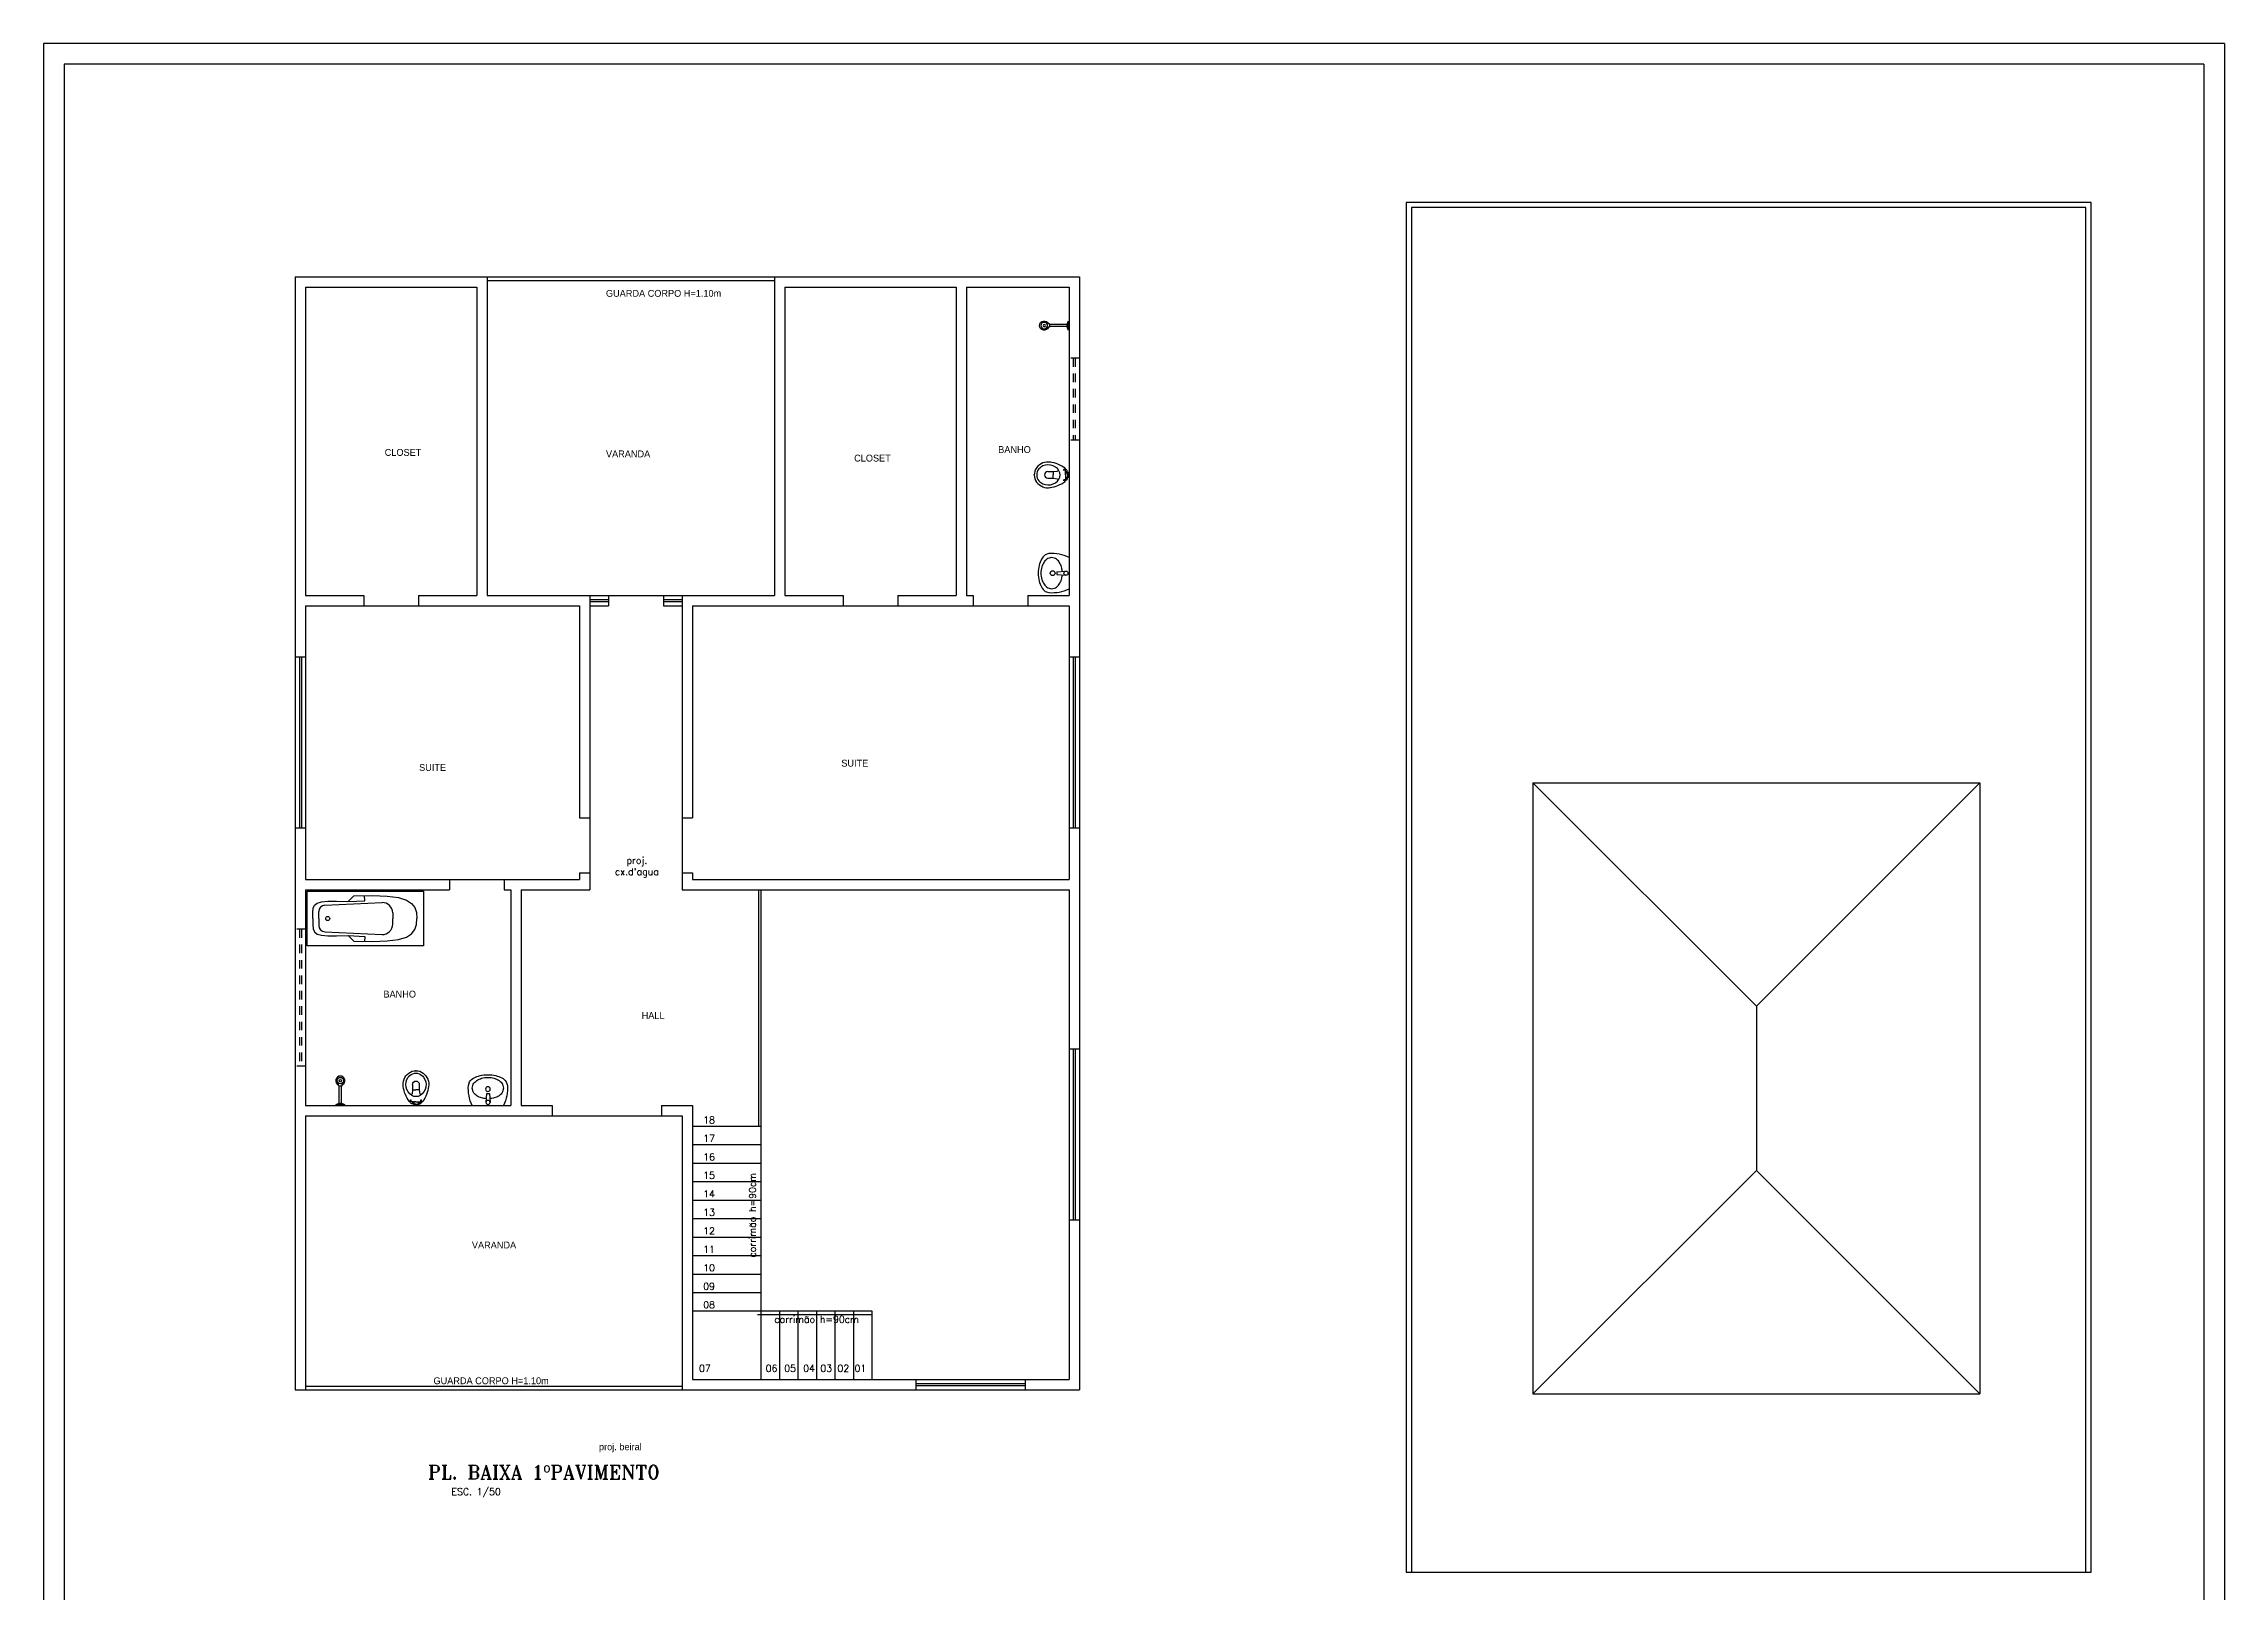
# Model space of a CAD drawing. Extents: x 0 to 33.1, y 0 to 42.
# Drawn here: x 1.28 to 33.13, y 19.38 to 42 of the extents above; entities that cross this region are included whole.
import ezdxf
from ezdxf.enums import TextEntityAlignment as Align

# ---------------------------------------------------------------- set-up
doc = ezdxf.new("R2010")
doc.units = 0
doc.header["$MEASUREMENT"] = 0
doc.linetypes.add('HIDDEN2', pattern=[0.1875, 0.125, -0.0625])
for name, color, linetype in [('1', 1, 'CONTINUOUS'), ('2', 2, 'CONTINUOUS'), ('3', 3, 'CONTINUOUS'), ('ALVENARIA', 7, 'CONTINUOUS'), ('COTAS', 1, 'CONTINUOUS'), ('SANITÁRIOS', 2, 'CONTINUOUS'), ('TEXTOS', 3, 'CONTINUOUS'), ('TXT', 2, 'CONTINUOUS')]:
    doc.layers.add(name, color=color, linetype=linetype)
doc.styles.add('ROMANS', font='romans', dxfattribs={"height": 0.1})
doc.styles.add('T20', font='romans.shx', dxfattribs={"height": 0.1})

# ---------------------------------------------------------------- blocks, each defined once
blk = doc.blocks.new('12010224')
at = {"layer": 'SANITÁRIOS'}
for p, q in [((0.178, 0.021), (0.046, 0.031)), ((0.178, -0.019), (0.178, 0.021)), ((0.255, 0.23), (0.198, 0.214)), ((0.311, 0.214), (0.255, 0.23)), ((0.348, 0.267), (0.294, 0.285)), ((0.178, -0.019), (0.046, -0.029)), ((0.198, -0.214), (0.255, -0.23)), ((0.255, -0.23), (0.311, -0.214)), ((0.294, -0.285), (0.348, -0.267))]:
    blk.add_line(p, q, dxfattribs=at)
for centre, radius in [((0.046, 0.001), 0.03), ((0.24, 0), 0.0347)]:
    blk.add_circle(centre, radius, dxfattribs=at)
for centre, radius, start, end in [((0.254, -0.316), 0.602, 86.2102, 114.9799), ((0.437, 0), 0.338, 164.3104, 175.4853), ((0.347, 0.025), 0.245, 145.8575, 164.3104), ((0.29, 0.064), 0.176, 121.4172, 145.8575), ((0.219, 0.064), 0.176, 34.1425, 58.5828), ((0.224, 0.103), 0.206, 28.6904, 52.8787), ((0.162, 0.025), 0.245, 15.6896, 34.1425), ((0.073, 0), 0.338, 360, 15.6896), ((0.11, 0.041), 0.335, 12.7722, 28.6904), ((-0.069, 0), 0.519, 360, 12.7722), ((0.254, 0.316), 0.602, 245.0201, 273.7898), ((0.437, 0), 0.338, 184.2881, 195.6896), ((0.347, -0.025), 0.245, 195.6896, 214.1425), ((0.29, -0.064), 0.176, 214.1425, 238.5828), ((0.219, -0.064), 0.176, 301.4172, 325.8575), ((0.224, -0.103), 0.206, 307.1213, 331.3096), ((0.162, -0.025), 0.245, 325.8575, 344.3104), ((0.073, 0), 0.338, 344.3104, 360), ((0.11, -0.041), 0.335, 331.3096, 347.2278), ((-0.069, 0), 0.519, 347.2278, 360)]:
    blk.add_arc(centre, radius, start, end, dxfattribs=at)
blk = doc.blocks.new('12010111')
at = {"layer": 'SANITÁRIOS'}
for p, q in [((0, 0), (0, 0.028)), ((0, 0), (0, -0.028)), ((0.046, 0.031), (0.013, 0.031)), ((0.014, 0), (0.014, 0.028)), ((0.014, 0), (0.014, -0.028)), ((0.019, 0.031), (0.019, 0.062)), ((0.046, 0.05), (0.019, 0.05)), ((0.046, 0), (0.046, 0.089)), ((0.046, 0), (0.046, -0.089)), ((0.076, 0.075), (0.052, 0.075)), ((0.064, 0.063), (0.064, 0.087)), ((0.161, 0.056), (0.159, 0.059)), ((0.223, 0.049), (0.161, 0.056)), ((0.223, 0.049), (0.223, 0)), ((0.301, 0.049), (0.223, 0.049)), ((0.223, -0.049), (0.223, 0)), ((0.046, -0.031), (0.013, -0.031)), ((0.019, -0.031), (0.019, -0.062)), ((0.046, -0.05), (0.019, -0.05)), ((0.076, -0.075), (0.052, -0.075)), ((0.064, -0.063), (0.064, -0.087)), ((0.161, -0.056), (0.159, -0.059)), ((0.223, -0.049), (0.161, -0.056)), ((0.301, -0.049), (0.223, -0.049))]:
    blk.add_line(p, q, dxfattribs=at)
for centre in [(0.064, 0.075), (0.064, -0.075)]:
    blk.add_circle(centre, 0.00682, dxfattribs=at)
for centre, radius, start, end in [((0.007, 0.028), 0.00697, 0.8534, 179.1466), ((0.028, 0.062), 0.00909, 126.1604, 180), ((0.304, -0.315), 0.477, 122.7818, 126.1604), ((0.055, 0.089), 0.00909, 126.3456, 180), ((0.336, -0.294), 0.484, 97.6805, 126.3456), ((0.234, 0), 0.112, 147.3201, 212.6799), ((0.297, -0.04), 0.187, 54.2515, 147.3201), ((0.3, -0.02), 0.208, 36.8888, 100.1214), ((0.301, 0), 0.0486, 0, 90), ((0.301, 0), 0.0486, 270, 0), ((0.313, -0.018), 0.159, 41.3299, 54.2515), ((0.333, 0), 0.132, 318.6701, 41.3299), ((0.327, 0), 0.174, 323.1112, 36.8888), ((0.007, -0.028), 0.00697, 180.8534, 359.1466), ((0.028, -0.062), 0.00909, 180, 233.8396), ((0.304, 0.315), 0.477, 233.8396, 237.2182), ((0.055, -0.089), 0.00909, 180, 233.6544), ((0.336, 0.294), 0.484, 233.6544, 262.3195), ((0.297, 0.04), 0.187, 212.6799, 305.7485), ((0.3, 0.02), 0.208, 259.8786, 323.1112), ((0.313, 0.018), 0.159, 305.7485, 318.6701)]:
    blk.add_arc(centre, radius, start, end, dxfattribs=at)
for p in [(0, 0), (0.501, 0)]:
    blk.add_point(p, dxfattribs=at)
blk = doc.blocks.new('12010321')
at = {"layer": 'SANITÁRIOS'}
for p, q in [((0, 0.065), (0.02, 0.015)), ((0, 0.065), (0, -0.065)), ((0.005, 0.052), (0.005, -0.052)), ((0.02, 0.015), (0.02, -0.015)), ((0.02, 0.015), (0.273, 0.015)), ((0.273, 0.025), (0.31, 0.025)), ((0.273, 0.025), (0.273, -0.025)), ((0.02, -0.015), (0, -0.065)), ((0.02, -0.015), (0.273, -0.015)), ((0.273, -0.025), (0.31, -0.025))]:
    blk.add_line(p, q, dxfattribs=at)
for radius in [0.0474, 0.0174]:
    blk.add_circle((0.35, 0), radius, dxfattribs=at)
blk.add_arc((0.35, 0), 0.0674, 201.78, 158.22, dxfattribs=at)
blk = doc.blocks.new('banheira')
at = {"layer": '1', "color": 2, "linetype": 'ByBlock'}
for p, q in [((0, 0), (0, 1.7)), ((0, 1.7), (0.8, 1.7)), ((0.8, 1.7), (0.8, 0)), ((0.8, 0), (0, 0))]:
    blk.add_line(p, q, dxfattribs=at)
at = {"layer": '1'}
for p, q in [((0.206, 1.444), (0.167, 0.607)), ((0.4, 1.53), (0.296, 1.53)), ((0.4, 1.53), (0.504, 1.53)), ((0.594, 1.444), (0.633, 0.607)), ((0.15, 1.1), (0.14, 0.86)), ((0.65, 1.1), (0.66, 0.86)), ((0.14, 0.86), (0.067, 0.861)), ((0.66, 0.86), (0.733, 0.861)), ((0.317, 0.45), (0.4, 0.45)), ((0.483, 0.45), (0.4, 0.45))]:
    blk.add_line(p, q, dxfattribs=at)
for points in [[(0.4, 1.62), (0.314, 1.619), (0.25, 1.612), (0.204, 1.593), (0.174, 1.555), (0.156, 1.493), (0.148, 1.401), (0.147, 1.272), (0.15, 1.1)], [(0.4, 1.62), (0.486, 1.619), (0.55, 1.612), (0.596, 1.593), (0.626, 1.555), (0.644, 1.493), (0.652, 1.401), (0.653, 1.272), (0.65, 1.1)], [(0.07, 1.02), (0.065, 0.745), (0.074, 0.53), (0.095, 0.369), (0.13, 0.252), (0.178, 0.175), (0.239, 0.128), (0.313, 0.106), (0.4, 0.1)], [(0.15, 1.1), (0.07, 1.02)], [(0.73, 1.02), (0.735, 0.745), (0.726, 0.53), (0.705, 0.369), (0.67, 0.252), (0.622, 0.175), (0.561, 0.128), (0.487, 0.106), (0.4, 0.1)], [(0.65, 1.1), (0.73, 1.02)]]:
    blk.add_lwpolyline(points, dxfattribs=at)
blk.add_circle((0.4, 1.4), 0.03, dxfattribs=at)
for centre, radius, start, end in [((0.296, 1.44), 0.09, 90, 177.3493), ((0.504, 1.44), 0.09, 2.6507, 90), ((0.317, 0.6), 0.15, 177.3493, 270), ((0.483, 0.6), 0.15, 270, 2.6507)]:
    blk.add_arc(centre, radius, start, end, dxfattribs=at)

msp = doc.modelspace()

# ---------------------------------------------------------------- linework, layer by layer
at = {"layer": '2'}
for p, q in [((21.184, 39.68), (21.184, 19.68)), ((31.184, 39.68), (21.184, 39.68)), ((21.259, 39.605), (21.259, 19.68)), ((31.109, 39.605), (21.259, 39.605)), ((31.109, 19.68), (31.109, 39.605)), ((31.184, 19.68), (31.184, 39.68)), ((4.96, 38.592), (7.76, 38.592)), ((4.96, 38.592), (4.96, 30.542)), ((7.76, 38.592), (7.76, 33.942)), ((7.76, 38.592), (11.96, 38.592)), ((7.76, 38.542), (11.96, 38.542)), ((11.96, 38.592), (16.41, 38.592)), ((11.96, 38.592), (11.96, 33.942)), ((16.41, 38.592), (16.41, 30.542)), ((5.11, 38.442), (7.61, 38.442)), ((5.11, 38.442), (5.11, 33.942)), ((7.61, 38.442), (7.61, 33.942)), ((12.11, 38.442), (14.61, 38.442)), ((12.11, 38.442), (12.11, 33.942)), ((14.61, 38.442), (14.61, 33.942)), ((14.76, 38.442), (14.76, 33.942)), ((14.76, 38.442), (16.26, 38.442)), ((16.26, 38.442), (16.26, 33.942)), ((16.26, 37.407), (16.26, 36.207)), ((16.41, 37.407), (16.41, 36.207)), ((5.11, 33.942), (5.96, 33.942)), ((5.11, 33.792), (5.96, 33.792)), ((5.11, 33.792), (5.11, 30.542)), ((5.96, 33.942), (5.96, 33.792)), ((5.96, 33.792), (9.11, 33.792)), ((6.76, 33.942), (6.76, 33.792)), ((6.76, 33.942), (7.61, 33.942)), ((7.76, 33.942), (10.335, 33.942)), ((9.11, 33.792), (9.11, 30.692)), ((9.26, 33.942), (9.26, 29.892)), ((9.26, 33.792), (9.535, 33.792)), ((10.335, 33.942), (11.96, 33.942)), ((10.335, 33.792), (10.61, 33.792)), ((10.61, 33.942), (10.61, 29.892)), ((10.76, 33.792), (10.76, 30.692)), ((10.76, 33.792), (13.76, 33.792)), ((12.11, 33.942), (12.96, 33.942)), ((12.96, 33.942), (12.96, 33.792)), ((13.76, 33.942), (13.76, 33.792)), ((13.76, 33.942), (14.61, 33.942)), ((13.76, 33.792), (15.66, 33.792)), ((14.76, 33.942), (14.86, 33.942)), ((14.86, 33.942), (14.86, 33.792)), ((15.66, 33.942), (16.26, 33.942)), ((15.66, 33.942), (15.66, 33.792)), ((15.66, 33.792), (16.26, 33.792)), ((16.26, 33.792), (16.26, 30.542)), ((5.11, 33.042), (4.96, 33.042)), ((16.41, 33.042), (16.26, 33.042)), ((23.034, 31.205), (29.559, 31.205)), ((23.034, 31.205), (23.034, 22.28)), ((23.034, 31.205), (26.297, 27.943)), ((29.559, 31.205), (26.297, 27.943)), ((29.559, 31.205), (29.559, 22.28)), ((9.11, 30.692), (9.26, 30.692)), ((10.61, 30.692), (10.76, 30.692)), ((4.96, 30.542), (4.96, 22.342)), ((5.11, 30.542), (4.96, 30.542)), ((5.11, 30.542), (5.11, 29.792)), ((16.26, 30.542), (16.26, 29.792)), ((16.41, 30.542), (16.26, 30.542)), ((16.41, 30.542), (16.41, 24.817)), ((5.11, 29.792), (7.21, 29.792)), ((5.11, 29.642), (7.21, 29.642)), ((5.11, 29.642), (5.11, 26.492)), ((7.21, 29.792), (9.11, 29.792)), ((7.21, 29.792), (7.21, 29.642)), ((8.01, 29.792), (8.01, 29.642)), ((8.01, 29.642), (8.11, 29.642)), ((8.11, 29.642), (8.11, 26.492)), ((8.26, 29.642), (8.26, 26.492)), ((8.26, 29.642), (9.26, 29.642)), ((9.11, 29.892), (9.26, 29.892)), ((9.11, 29.892), (9.11, 29.792)), ((9.26, 29.892), (9.26, 29.642)), ((10.61, 29.892), (10.76, 29.892)), ((10.61, 29.892), (10.61, 29.642)), ((10.61, 29.642), (16.26, 29.642)), ((10.76, 29.892), (10.76, 29.792)), ((10.76, 29.792), (16.26, 29.792)), ((11.725, 29.642), (11.725, 26.192)), ((11.76, 29.642), (11.76, 26.192)), ((16.26, 29.642), (16.26, 24.817)), ((4.96, 29.067), (4.96, 27.067)), ((5.11, 29.067), (5.11, 27.067)), ((26.297, 27.943), (26.297, 25.543)), ((16.41, 27.317), (16.26, 27.317)), ((5.11, 26.492), (8.11, 26.492)), ((8.26, 26.492), (8.71, 26.492)), ((8.71, 26.492), (8.71, 26.342)), ((10.31, 26.492), (10.76, 26.492)), ((10.31, 26.492), (10.31, 26.342)), ((10.76, 26.492), (10.76, 22.492)), ((5.11, 26.342), (5.11, 22.342)), ((5.11, 26.342), (8.71, 26.342)), ((8.71, 26.342), (10.61, 26.342)), ((10.61, 26.342), (10.61, 22.342)), ((10.76, 26.192), (11.76, 26.192)), ((11.76, 26.192), (11.76, 22.492)), ((10.76, 25.922), (11.76, 25.922)), ((10.76, 25.652), (11.76, 25.652)), ((23.034, 22.28), (26.297, 25.543)), ((29.559, 22.28), (26.297, 25.543)), ((10.76, 25.382), (11.76, 25.382)), ((10.76, 25.112), (11.76, 25.112)), ((10.76, 24.842), (11.76, 24.842)), ((10.76, 24.572), (11.76, 24.572)), ((16.41, 24.817), (16.26, 24.817)), ((16.26, 24.817), (16.26, 22.492)), ((16.41, 24.817), (16.41, 22.342)), ((10.76, 24.302), (11.76, 24.302)), ((10.76, 24.032), (11.76, 24.032)), ((10.76, 23.762), (11.76, 23.762)), ((10.76, 23.492), (13.38, 23.492)), ((11.71, 23.442), (13.38, 23.442)), ((12.03, 23.492), (12.03, 22.492)), ((12.3, 23.492), (12.3, 22.492)), ((12.57, 23.492), (12.57, 22.492)), ((12.84, 23.492), (12.84, 22.492)), ((13.11, 23.492), (13.11, 22.492)), ((13.38, 23.492), (13.38, 22.492)), ((4.96, 22.342), (5.11, 22.342)), ((5.11, 22.392), (10.61, 22.392)), ((5.11, 22.342), (10.61, 22.342)), ((10.61, 22.342), (14.02, 22.342)), ((10.76, 22.492), (13.38, 22.492)), ((13.38, 22.492), (14.02, 22.492)), ((14.02, 22.492), (14.02, 22.342)), ((14.02, 22.492), (16.26, 22.492)), ((14.02, 22.342), (16.41, 22.342)), ((15.62, 22.492), (15.62, 22.342)), ((23.034, 22.28), (29.559, 22.28)), ((21.184, 19.68), (31.184, 19.68))]:
    msp.add_line(p, q, dxfattribs=at)
at = {"layer": '3', "linetype": 'HIDDEN2'}
for p, q in [((16.41, 37.407), (16.26, 37.407)), ((16.32, 37.407), (16.32, 36.207)), ((16.35, 37.407), (16.35, 36.207)), ((16.41, 36.207), (16.26, 36.207)), ((5.11, 29.067), (4.96, 29.067)), ((5.02, 29.067), (5.02, 27.067)), ((5.05, 29.067), (5.05, 27.067)), ((5.11, 27.067), (4.96, 27.067))]:
    msp.add_line(p, q, dxfattribs=at)
at = {"layer": '3'}
for p, q in [((9.26, 33.882), (9.535, 33.882)), ((9.26, 33.852), (9.535, 33.852)), ((9.535, 33.942), (9.535, 33.792)), ((10.335, 33.942), (10.335, 33.792)), ((10.335, 33.882), (10.61, 33.882)), ((10.335, 33.852), (10.61, 33.852)), ((14.02, 22.432), (15.62, 22.432)), ((14.02, 22.402), (15.62, 22.402))]:
    msp.add_line(p, q, dxfattribs=at)
at = {"layer": '3', "linetype": 'Continuous'}
for p, q in [((5.02, 33.042), (5.02, 30.542)), ((5.05, 33.042), (5.05, 30.542)), ((16.32, 33.042), (16.32, 30.542)), ((16.35, 33.042), (16.35, 30.542)), ((16.32, 27.317), (16.32, 24.817)), ((16.35, 27.317), (16.35, 24.817))]:
    msp.add_line(p, q, dxfattribs=at)
at = {"layer": 'ALVENARIA'}
for p, q in [((1.585, 41.7), (1.585, 0.3)), ((32.832, 41.7), (1.585, 41.7)), ((32.832, 41.7), (32.832, 14.9))]:
    msp.add_line(p, q, dxfattribs=at)
at = {"layer": 'COTAS'}
for p, q in [((1.285, 42), (1.285, 0)), ((33.132, 42), (1.285, 42)), ((33.132, 42), (33.132, 0))]:
    msp.add_line(p, q, dxfattribs=at)

# ---------------------------------------------------------------- block references
at = {"layer": '1', "xscale": -1}
msp.add_blockref('12010321', (16.247, 37.882), dxfattribs=at)
at = {"layer": '1'}
for name, p, rotation in [('12010111', (16.252, 35.702), 180), ('12010224', (16.26, 34.267), 180), ('12010321', (5.618, 26.506), 90)]:
    msp.add_blockref(name, p, dxfattribs=dict(at, rotation=rotation))
at = {"layer": '1', "xscale": -1, "rotation": 270}
for name, p in [('12010111', (6.722, 26.5)), ('12010224', (7.773, 26.492))]:
    msp.add_blockref(name, p, dxfattribs=at)
at = {"layer": 'COTAS', "rotation": 90}
msp.add_blockref('banheira', (6.834, 28.823), dxfattribs=at)

# ---------------------------------------------------------------- texts
at = {"layer": 'ALVENARIA', "color": 3, "insert": (6.898, 21.238), "char_height": 0.2, "attachment_point": 1, "style": 'T20'}
msp.add_mtext('{\\Fromant.shx|c1;\\C5;PL. BAIXA\\Fromant.shx|c0; 1ºPAVIMENTO\\Fromant.shx|c1;\\P\\H0.5x;\\C2;     ESC. 1/50}', dxfattribs=at)
at = {"layer": 'TEXTOS'}
for s, p in [('GUARDA CORPO H=1.10m', (9.497, 38.303)), ('CLOSET', (6.266, 35.98)), ('VARANDA', (9.497, 35.959)), ('CLOSET', (13.121, 35.897)), ('BANHO', (15.225, 36.022)), ('SUITE', (12.934, 31.442)), ('SUITE', (6.768, 31.379)), ('BANHO', (6.247, 28.069)), ('HALL', (10.018, 27.757)), ('VARANDA', (7.539, 24.405)), ('GUARDA CORPO H=1.10m', (6.978, 22.423)), ('proj. beiral', (9.395, 21.459))]:
    msp.add_text(s, height=0.1, dxfattribs=at).set_placement(p)
at = {"layer": 'TXT', "style": 'ROMANS'}
for s, p in [("cx.d'agua", (9.949, 29.889)), ('proj.', (9.949, 30.057)), ('18', (11.003, 26.282)), ('17', (11.003, 26.012)), ('16', (11.003, 25.742)), ('15', (11.003, 25.472)), ('14', (11.003, 25.202)), ('13', (11.003, 24.932)), ('12', (11.003, 24.662)), ('11', (11.003, 24.392)), ('09', (11.003, 23.852)), ('10', (11.003, 24.122)), ('08', (11.003, 23.582)), ('corrimão h=90cm', (12.573, 23.373)), ('07', (10.941, 22.655)), ('06', (11.915, 22.655)), ('05', (12.186, 22.655)), ('04', (12.463, 22.655)), ('03', (12.713, 22.655)), ('02', (12.963, 22.655)), ('01', (13.213, 22.655))]:
    msp.add_text(s, height=0.1, dxfattribs=at).set_placement(p, align=Align.MIDDLE)
msp.add_text('corrimão h=90cm', height=0.1, rotation=90, dxfattribs=at).set_placement((11.634, 24.89), align=Align.MIDDLE)

doc.saveas('drawing.dxf')
